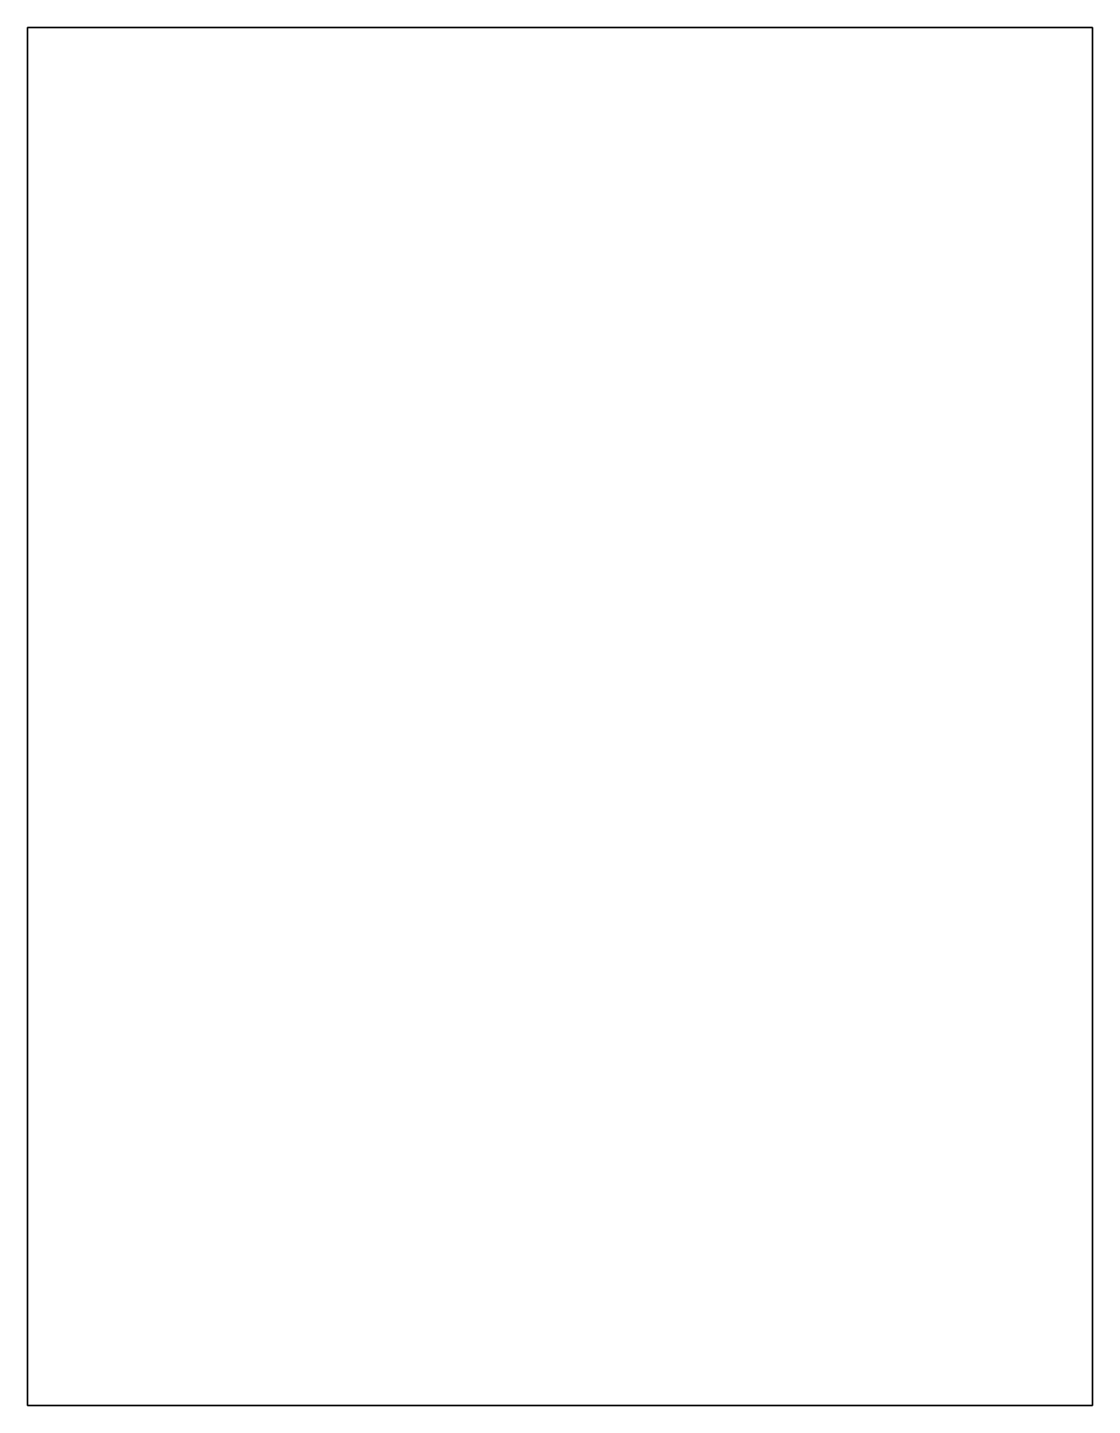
# Model space of a CAD drawing. Header units: metres. Extents: x -0.58 to 0.58, y 0 to 1.5.
import ezdxf

# ---------------------------------------------------------------- set-up
doc = ezdxf.new("R2010")
doc.units = ezdxf.units.M

msp = doc.modelspace()

# ---------------------------------------------------------------- linework, layer by layer
at = {"layer": 'layer1', "color": 1}
for points in [[(0.58197, 1.50499, 1.33076), (-0.58197, 1.50499, 1.33076), (-0.58197, 0, 1.33076), (0.58197, 0, 1.33076)], [(-0.58197, 1.50499, 1.33076), (-0.58197, 1.50499, -1.33076), (-0.58197, 0, -1.33076), (-0.58197, 0, 1.33076)], [(-0.58197, 1.50499, -1.33076), (0.58197, 1.50499, -1.33076), (0.58197, 0, -1.33076), (-0.58197, 0, -1.33076)], [(0.58197, 1.50499, -1.33076), (-0.58197, 1.50499, -1.33076), (-0.58197, 1.50499, 1.33076), (0.58197, 1.50499, 1.33076)], [(0.58197, 1.50499, -1.33076), (0.58197, 1.50499, 1.33076), (0.58197, 0, 1.33076), (0.58197, 0, -1.33076)], [(0.58197, 0, 1.33076), (-0.58197, 0, 1.33076), (-0.58197, 0, -1.33076), (0.58197, 0, -1.33076)]]:
    msp.add_3dface(points, dxfattribs=at)

doc.saveas('drawing.dxf')
